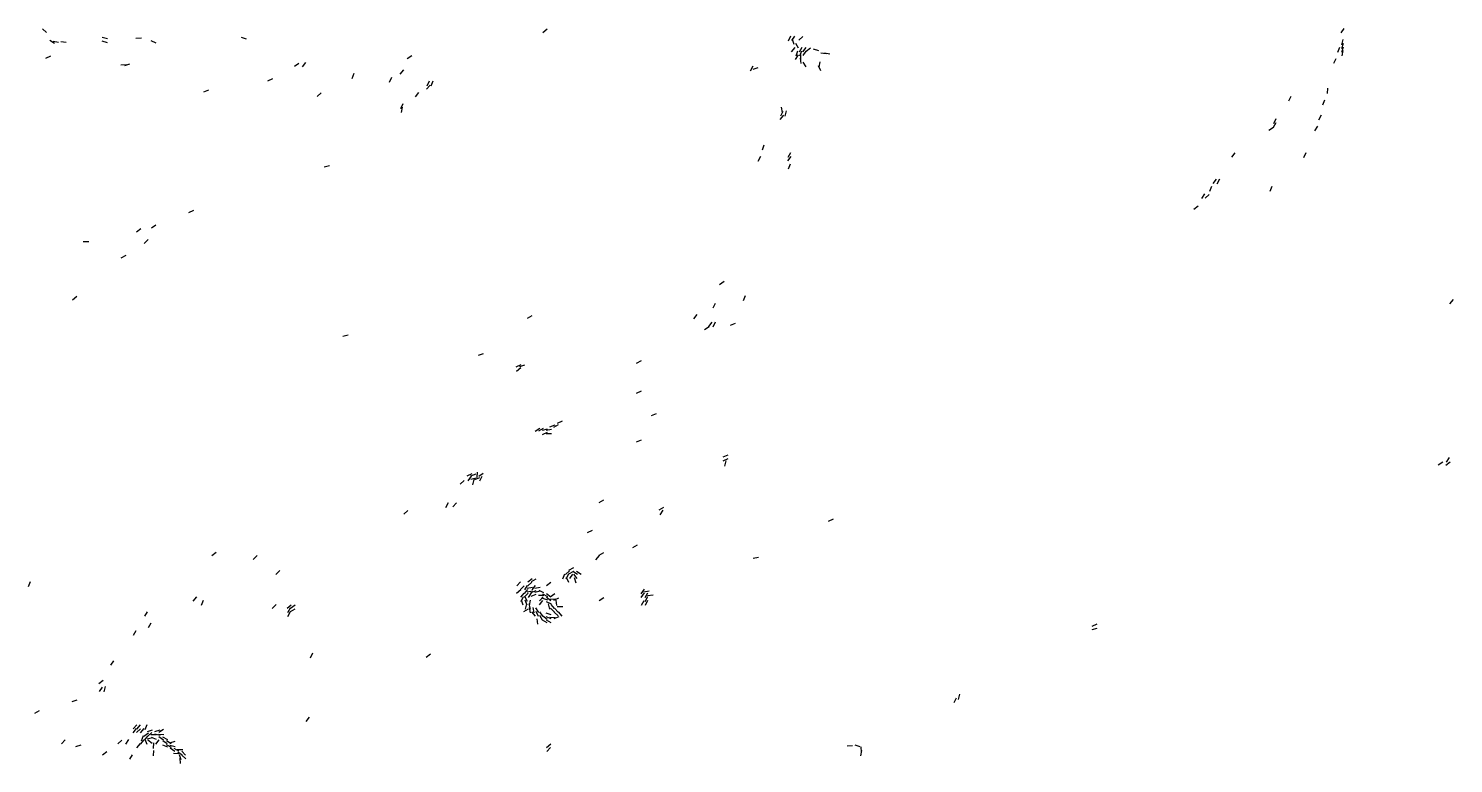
# Model space of a CAD drawing. Extents: x -664598 to -661481, y -979343 to -976126.
# Drawn here: x -663045 to -662288, y -978943 to -978552 of the extents above; entities that cross this region are included whole.
import ezdxf

# ---------------------------------------------------------------- set-up
doc = ezdxf.new("R2010")
doc.units = 0

msp = doc.modelspace()

# ---------------------------------------------------------------- linework, layer by layer
at = {"layer": 'CLIFF'}
for p, q in [((-663035.843, -978554.254), (-663037.917, -978552.226)), ((-662771.993, -978554.17), (-662769.767, -978552.31)), ((-662347.723, -978554.42), (-662346.037, -978552.06)), ((-663031.633, -978559.979), (-663034.127, -978558.501)), ((-663029.468, -978559.569), (-663032.292, -978558.911)), ((-663025.441, -978559.416), (-663028.319, -978559.064)), ((-663003.477, -978559.605), (-663006.283, -978558.875)), ((-663003.478, -978557.61), (-663006.282, -978556.87)), ((-662985.432, -978557.158), (-662988.328, -978557.322)), ((-662977.563, -978559.846), (-662980.197, -978558.634)), ((-662929.505, -978557.701), (-662932.255, -978556.779)), ((-662641.483, -978558.559), (-662640.277, -978555.921)), ((-662639.7, -978558.436), (-662638.06, -978556.044)), ((-662638.407, -978560.611), (-662639.353, -978557.869)), ((-662636.139, -978562.486), (-662637.621, -978559.994)), ((-662635.954, -978558.215), (-662633.806, -978556.265)), ((-662347.374, -978562.603), (-662346.386, -978559.877)), ((-662347.218, -978560.65), (-662346.542, -978557.83)), ((-663036.211, -978567.816), (-663033.549, -978566.664)), ((-662844.066, -978568.074), (-662841.694, -978566.406)), ((-662639.779, -978564.377), (-662637.981, -978562.103)), ((-662637.681, -978568.449), (-662636.079, -978566.031)), ((-662637.324, -978566.62), (-662636.436, -978563.86)), ((-662635.635, -978564.478), (-662634.125, -978562.002)), ((-662635.475, -978566.562), (-662634.285, -978563.918)), ((-662634.737, -978570.683), (-662635.023, -978567.797)), ((-662634.92, -978568.689), (-662634.84, -978565.791)), ((-662633.742, -978564.406), (-662632.018, -978562.074)), ((-662633.659, -978566.463), (-662632.101, -978564.017)), ((-662632, -978564.161), (-662629.76, -978562.319)), ((-662628.259, -978562.791), (-662625.501, -978563.689)), ((-662624.318, -978565.05), (-662621.442, -978565.43)), ((-662622.309, -978564.991), (-662619.451, -978565.489)), ((-662351.484, -978570.558), (-662350.276, -978567.922)), ((-662349.454, -978564.572), (-662348.306, -978561.908)), ((-662347.255, -978564.641), (-662346.505, -978561.839)), ((-662347.111, -978566.672), (-662346.649, -978563.808)), ((-662996.325, -978571.366), (-662993.435, -978571.114)), ((-662994.275, -978571.635), (-662991.485, -978570.845)), ((-662904.093, -978572.035), (-662901.667, -978570.445)), ((-662899.73, -978572.414), (-662898.03, -978570.066)), ((-662847.786, -978576.372), (-662845.974, -978574.108)), ((-662661.564, -978574.519), (-662660.196, -978571.961)), ((-662660.267, -978573.664), (-662657.493, -978572.816)), ((-662632.107, -978572.467), (-662633.653, -978570.013)), ((-662624.195, -978574.518), (-662625.565, -978571.962)), ((-662625.111, -978572.671), (-662624.649, -978569.809)), ((-662918.206, -978579.827), (-662915.554, -978578.653)), ((-662873.386, -978578.599), (-662872.374, -978575.881)), ((-662853.553, -978580.525), (-662852.207, -978577.955)), ((-662833.835, -978584.331), (-662831.925, -978582.149)), ((-662833.553, -978582.524), (-662832.207, -978579.956)), ((-662831.392, -978582.597), (-662830.368, -978579.883)), ((-662952.224, -978585.784), (-662949.536, -978584.696)), ((-662891.984, -978588.18), (-662889.776, -978586.3)), ((-662839.786, -978588.372), (-662837.974, -978586.108)), ((-662375.52, -978590.541), (-662374.24, -978587.939)), ((-662357.442, -978592.576), (-662356.318, -978589.904)), ((-662354.944, -978586.689), (-662354.816, -978583.791)), ((-662847.481, -978594.559), (-662846.279, -978591.921)), ((-662847.085, -978596.676), (-662846.675, -978593.804)), ((-662645.797, -978600.363), (-662643.963, -978598.117)), ((-662645.571, -978598.515), (-662644.189, -978595.965)), ((-662644.549, -978596.652), (-662645.211, -978593.828)), ((-662643.235, -978598.646), (-662642.525, -978595.834)), ((-662359.558, -978600.521), (-662358.202, -978597.959)), ((-662386.111, -978606.007), (-662383.649, -978604.473)), ((-662383.616, -978604.489), (-662382.144, -978601.991)), ((-662383.502, -978602.55), (-662382.258, -978599.93)), ((-662361.666, -978606.459), (-662360.094, -978604.021)), ((-662657.627, -978622.483), (-662656.133, -978619.997)), ((-662655.312, -978616.624), (-662654.448, -978613.856)), ((-662641.711, -978622.429), (-662640.049, -978620.051)), ((-662641.633, -978620.479), (-662640.127, -978618.001)), ((-662405.763, -978620.39), (-662403.997, -978618.09)), ((-662367.507, -978620.548), (-662366.253, -978617.932)), ((-662888.275, -978625.636), (-662885.485, -978624.844)), ((-662641.426, -978626.583), (-662640.334, -978623.897)), ((-662417.389, -978638.598), (-662416.371, -978635.882)), ((-662415.756, -978634.396), (-662414.004, -978632.084)), ((-662413.524, -978634.539), (-662412.236, -978631.941)), ((-662385.464, -978638.567), (-662384.296, -978635.913)), ((-662421.653, -978642.466), (-662420.107, -978640.014)), ((-662419.991, -978642.171), (-662417.769, -978640.309)), ((-662960.195, -978649.851), (-662957.565, -978648.629)), ((-662426.004, -978648.156), (-662423.756, -978646.324)), ((-662988.011, -978660.148), (-662985.749, -978658.332)), ((-662980.093, -978658.035), (-662977.667, -978656.445)), ((-663016.33, -978665.248), (-663013.43, -978665.232)), ((-662983.926, -978666.244), (-662981.834, -978664.236)), ((-662996.18, -978673.881), (-662993.58, -978672.599)), ((-662678.051, -978688.096), (-662675.709, -978686.384)), ((-663021.971, -978696.195), (-663019.789, -978694.285)), ((-662665.392, -978696.597), (-662664.368, -978693.883)), ((-662289.812, -978698.351), (-662287.948, -978696.129)), ((-662691.779, -978706.378), (-662689.981, -978704.102)), ((-662681.562, -978700.52), (-662680.198, -978697.96)), ((-662780.149, -978705.942), (-662777.611, -978704.538)), ((-662686.1, -978712.024), (-662683.66, -978710.456)), ((-662683.744, -978710.404), (-662682.016, -978708.076)), ((-662681.544, -978710.529), (-662680.216, -978707.951)), ((-662672.225, -978709.782), (-662669.535, -978708.698)), ((-662878.268, -978715.661), (-662875.492, -978714.819)), ((-662806.268, -978725.659), (-662803.492, -978724.821)), ((-662786.164, -978731.913), (-662783.596, -978730.567)), ((-662785.969, -978734.198), (-662783.791, -978732.282)), ((-662784.252, -978731.708), (-662781.508, -978730.772)), ((-662722.15, -978729.939), (-662719.61, -978728.541)), ((-662722.203, -978745.834), (-662719.557, -978744.646)), ((-662714.224, -978757.785), (-662711.536, -978756.695)), ((-662776.107, -978766.013), (-662773.653, -978764.467)), ((-662774.155, -978765.93), (-662771.605, -978764.55)), ((-662772.286, -978765.595), (-662769.474, -978764.885)), ((-662770.296, -978765.55), (-662767.464, -978764.93)), ((-662768.251, -978763.711), (-662765.509, -978762.769)), ((-662766.152, -978763.936), (-662763.608, -978762.544)), ((-662764.178, -978761.886), (-662761.582, -978760.594)), ((-662772.162, -978767.917), (-662769.598, -978766.563)), ((-662770.33, -978767.243), (-662767.43, -978767.237)), ((-662722.222, -978771.789), (-662719.538, -978770.691)), ((-662676.228, -978779.773), (-662673.532, -978778.707)), ((-662291.599, -978782.499), (-662290.161, -978779.981)), ((-662676.189, -978781.863), (-662673.571, -978780.617)), ((-662675.255, -978784.641), (-662674.505, -978781.839)), ((-662296.096, -978784.029), (-662293.664, -978782.451)), ((-662292.003, -978784.157), (-662289.757, -978782.323)), ((-662815.896, -978794.275), (-662813.864, -978792.205)), ((-662812.197, -978789.848), (-662809.563, -978788.632)), ((-662811.737, -978792.41), (-662810.023, -978790.07)), ((-662810.302, -978791.525), (-662807.458, -978790.955)), ((-662810.222, -978789.79), (-662807.538, -978788.69)), ((-662809.161, -978794.663), (-662808.599, -978791.817)), ((-662808.245, -978791.73), (-662805.515, -978790.75)), ((-662806.982, -978790.686), (-662806.778, -978787.794)), ((-662806.087, -978790.043), (-662803.673, -978788.437)), ((-662805.518, -978792.542), (-662804.242, -978789.938)), ((-662742.112, -978804.005), (-662739.648, -978802.475)), ((-662845.914, -978810.256), (-662843.846, -978808.224)), ((-662823.504, -978806.549), (-662822.256, -978803.931)), ((-662819.872, -978806.297), (-662817.888, -978804.183)), ((-662710.137, -978807.963), (-662707.623, -978806.517)), ((-662709.68, -978810.449), (-662708.08, -978808.031)), ((-662620.195, -978813.851), (-662617.565, -978812.629)), ((-662748.194, -978819.854), (-662745.566, -978818.626)), ((-662948.055, -978832.09), (-662945.705, -978830.39)), ((-662925.919, -978834.251), (-662923.841, -978832.229)), ((-662743.798, -978834.363), (-662741.962, -978832.117)), ((-662742.13, -978831.975), (-662739.63, -978830.505)), ((-662724.142, -978827.953), (-662721.618, -978826.527)), ((-662660.305, -978833.507), (-662657.455, -978832.973)), ((-662913.882, -978842.288), (-662911.878, -978840.192)), ((-662759.959, -978842.209), (-662757.801, -978840.271)), ((-662758.156, -978839.928), (-662755.604, -978838.552)), ((-662758.135, -978841.967), (-662755.625, -978840.513)), ((-662756.108, -978840.469), (-662753.652, -978842.011)), ((-662754.086, -978840.435), (-662751.674, -978842.045)), ((-663045.424, -978848.584), (-663044.336, -978845.896)), ((-662785.888, -978848.282), (-662783.872, -978846.198)), ((-662783.876, -978850.294), (-662781.884, -978848.186)), ((-662781.651, -978850.468), (-662780.109, -978848.012)), ((-662780.079, -978846.056), (-662777.681, -978844.424)), ((-662779.937, -978848.233), (-662777.823, -978846.247)), ((-662778.125, -978845.983), (-662775.635, -978844.497)), ((-662777.758, -978850.394), (-662776.002, -978848.086)), ((-662770.037, -978848.115), (-662767.723, -978846.365)), ((-662761.464, -978844.567), (-662760.296, -978841.913)), ((-662759.564, -978844.518), (-662758.196, -978841.962)), ((-662758.285, -978846.562), (-662759.475, -978843.918)), ((-662757.702, -978844.435), (-662756.058, -978842.045)), ((-662755.748, -978842.078), (-662754.012, -978844.402)), ((-662755.303, -978843.853), (-662754.457, -978846.627)), ((-662957.812, -978856.351), (-662955.948, -978854.129)), ((-662953.436, -978858.579), (-662952.324, -978855.901)), ((-662785.956, -978852.212), (-662783.804, -978850.268)), ((-662783.792, -978854.367), (-662781.968, -978852.113)), ((-662783.482, -978856.559), (-662782.278, -978853.921)), ((-662782.461, -978858.628), (-662783.299, -978855.852)), ((-662781.876, -978854.294), (-662779.884, -978852.186)), ((-662781.826, -978852.339), (-662779.934, -978850.141)), ((-662780.188, -978856.514), (-662781.572, -978853.966)), ((-662780.408, -978858.611), (-662781.352, -978855.869)), ((-662780.319, -978849.42), (-662777.441, -978849.06)), ((-662780.301, -978851.529), (-662777.459, -978850.951)), ((-662779.625, -978854.484), (-662778.135, -978851.996)), ((-662779.192, -978858.656), (-662778.568, -978855.824)), ((-662778.242, -978853.737), (-662775.518, -978852.743)), ((-662778.226, -978851.78), (-662775.534, -978850.7)), ((-662776.318, -978849.427), (-662773.442, -978849.053)), ((-662776.296, -978851.554), (-662773.464, -978850.926)), ((-662774.33, -978853.225), (-662771.43, -978853.255)), ((-662774.178, -978850.595), (-662771.582, -978851.885)), ((-662773.858, -978856.31), (-662771.902, -978854.17)), ((-662772.275, -978854.843), (-662769.485, -978855.637)), ((-662772.146, -978852.534), (-662769.614, -978853.946)), ((-662770.034, -978854.362), (-662767.726, -978856.118)), ((-662770.019, -978852.342), (-662767.741, -978854.138)), ((-662768.329, -978855.295), (-662765.431, -978855.185)), ((-662768.079, -978854.055), (-662765.681, -978852.425)), ((-662766.207, -978855.825), (-662763.553, -978854.655)), ((-662765.084, -978855.804), (-662764.676, -978858.676)), ((-662742.078, -978856.056), (-662739.682, -978854.424)), ((-662719.724, -978854.419), (-662718.036, -978852.061)), ((-662719.703, -978852.434), (-662718.057, -978850.046)), ((-662718.3, -978851.534), (-662715.46, -978850.946)), ((-662717.635, -978854.478), (-662716.125, -978852.002)), ((-662717.563, -978856.519), (-662716.197, -978853.961)), ((-662717.467, -978858.566), (-662716.293, -978855.914)), ((-662716.314, -978853.454), (-662713.446, -978853.026)), ((-662983.668, -978864.457), (-662982.092, -978862.023)), ((-662915.901, -978860.269), (-662913.859, -978858.211)), ((-662908.009, -978860.15), (-662905.751, -978858.33)), ((-662907.65, -978862.469), (-662906.11, -978860.011)), ((-662907.595, -978864.502), (-662906.165, -978861.978)), ((-662906.118, -978861.995), (-662903.642, -978860.485)), ((-662906.074, -978860.063), (-662903.686, -978858.417)), ((-662782.122, -978861.989), (-662779.638, -978860.491)), ((-662781.15, -978860.665), (-662780.61, -978857.815)), ((-662778.547, -978860.651), (-662779.213, -978857.829)), ((-662778.576, -978862.658), (-662779.184, -978859.822)), ((-662775.954, -978864.356), (-662777.806, -978862.124)), ((-662776.662, -978862.673), (-662777.098, -978859.807)), ((-662774.093, -978862.458), (-662775.667, -978860.022)), ((-662774.255, -978864.549), (-662775.505, -978861.931)), ((-662773.801, -978858.36), (-662771.959, -978856.12)), ((-662772.057, -978864.433), (-662773.703, -978862.047)), ((-662767.525, -978863.756), (-662770.235, -978862.724)), ((-662770.166, -978856.57), (-662767.594, -978857.91)), ((-662769.268, -978857.843), (-662768.492, -978860.637)), ((-662767.893, -978860.203), (-662765.867, -978862.277)), ((-662767.798, -978858.117), (-662765.962, -978860.363)), ((-662765.918, -978862.228), (-662763.842, -978864.252)), ((-662765.905, -978860.215), (-662763.855, -978862.265)), ((-662764.328, -978859.317), (-662761.432, -978859.163)), ((-662763.859, -978862.17), (-662761.901, -978864.31)), ((-662719.636, -978858.477), (-662718.124, -978856.003)), ((-662981.604, -978870.496), (-662980.156, -978867.984)), ((-662774.719, -978868.681), (-662775.041, -978865.799)), ((-662772.126, -978866.479), (-662773.634, -978864.001)), ((-662769.646, -978868.001), (-662772.114, -978866.479)), ((-662769.755, -978866.154), (-662772.005, -978864.326)), ((-662767.514, -978865.726), (-662770.246, -978864.754)), ((-662767.636, -978867.984), (-662770.124, -978866.496)), ((-662765.435, -978865.357), (-662768.325, -978865.123)), ((-662763.514, -978864.754), (-662766.246, -978865.726)), ((-662477.482, -978870.855), (-662480.278, -978871.625)), ((-662477.602, -978868.554), (-662480.158, -978869.926)), ((-662989.582, -978874.509), (-662988.178, -978871.971)), ((-662895.505, -978886.549), (-662894.255, -978883.931)), ((-662834.031, -978886.122), (-662831.729, -978884.358)), ((-663001.706, -978890.432), (-663000.054, -978888.048)), ((-663008.042, -978900.107), (-663005.718, -978898.373)), ((-663022.258, -978909.691), (-663019.502, -978908.789)), ((-663007.722, -978904.421), (-663006.038, -978902.059)), ((-663005.251, -978904.642), (-663004.509, -978901.838)), ((-662552.224, -978907.947), (-662553.536, -978910.533)), ((-662550.589, -978905.82), (-662551.171, -978908.66)), ((-663042.143, -978915.953), (-663039.617, -978914.527)), ((-662989.849, -978924.319), (-662987.911, -978922.161)), ((-662989.763, -978926.39), (-662987.997, -978924.09)), ((-662987.791, -978924.368), (-662985.969, -978922.112)), ((-662983.421, -978924.585), (-662982.339, -978921.895)), ((-662897.748, -978920.401), (-662896.012, -978918.079)), ((-663027.843, -978932.324), (-663025.917, -978930.156)), ((-662997.907, -978932.263), (-662995.853, -978930.217)), ((-662993.606, -978932.495), (-662992.154, -978929.985)), ((-662987.933, -978926.237), (-662985.827, -978924.243)), ((-662985.851, -978926.317), (-662983.909, -978924.163)), ((-662985.83, -978932.335), (-662983.93, -978930.145)), ((-662985.39, -978930.597), (-662984.37, -978927.883)), ((-662984.052, -978928.093), (-662981.708, -978926.387)), ((-662983.779, -978930.378), (-662981.981, -978928.102)), ((-662982.402, -978932.609), (-662983.358, -978929.871)), ((-662982.271, -978929.651), (-662979.489, -978928.829)), ((-662982.251, -978925.713), (-662979.509, -978924.767)), ((-662979.752, -978932.151), (-662982.008, -978930.329)), ((-662981.972, -978928.194), (-662979.788, -978926.286)), ((-662980.33, -978927.27), (-662977.43, -978927.21)), ((-662980.243, -978928.744), (-662977.517, -978929.736)), ((-662978.295, -978926.924), (-662975.465, -978927.556)), ((-662978.261, -978925.682), (-662975.499, -978924.798)), ((-662977.724, -978932.419), (-662976.036, -978930.061)), ((-662976.326, -978927.134), (-662973.434, -978927.346)), ((-662976.095, -978926.032), (-662973.665, -978924.448)), ((-662976.077, -978928.422), (-662973.683, -978930.058)), ((-662974.169, -978928.576), (-662971.591, -978929.904)), ((-662974.083, -978930.431), (-662971.677, -978932.049)), ((-662972.121, -978930.49), (-662969.639, -978931.99)), ((-662970.242, -978931.737), (-662967.518, -978930.743)), ((-663020.273, -978933.642), (-663017.487, -978932.838)), ((-663006.026, -978938.129), (-663003.734, -978936.351)), ((-662991.64, -978940.475), (-662990.12, -978938.005)), ((-662987.785, -978934.373), (-662985.975, -978932.107)), ((-662978.986, -978938.686), (-662978.774, -978935.794)), ((-662978.948, -978934.688), (-662978.812, -978931.792)), ((-662974.237, -978932.728), (-662971.523, -978933.752)), ((-662972.158, -978932.555), (-662969.602, -978933.925)), ((-662970.285, -978932.882), (-662967.475, -978933.598)), ((-662970.036, -978934.365), (-662967.724, -978936.115)), ((-662968.329, -978937.177), (-662965.431, -978937.303)), ((-662968.157, -978934.552), (-662965.603, -978935.928)), ((-662966.329, -978935.287), (-662963.431, -978935.193)), ((-662966.077, -978936.422), (-662963.683, -978938.058)), ((-662965.278, -978937.846), (-662964.482, -978940.634)), ((-662963.956, -978938.268), (-662961.804, -978940.212)), ((-662963.846, -978936.158), (-662961.914, -978938.322)), ((-662769.987, -978934.176), (-662767.773, -978932.304)), ((-662769.828, -978936.337), (-662767.932, -978934.143)), ((-662610.328, -978933.318), (-662607.432, -978933.162)), ((-662606.258, -978932.789), (-662603.502, -978933.691)), ((-662602.63, -978935.812), (-662603.13, -978938.668)), ((-662602.978, -978933.793), (-662602.782, -978936.687)), ((-662964.911, -978939.79), (-662964.849, -978942.69))]:
    msp.add_line(p, q, dxfattribs=at)

doc.saveas('drawing.dxf')
